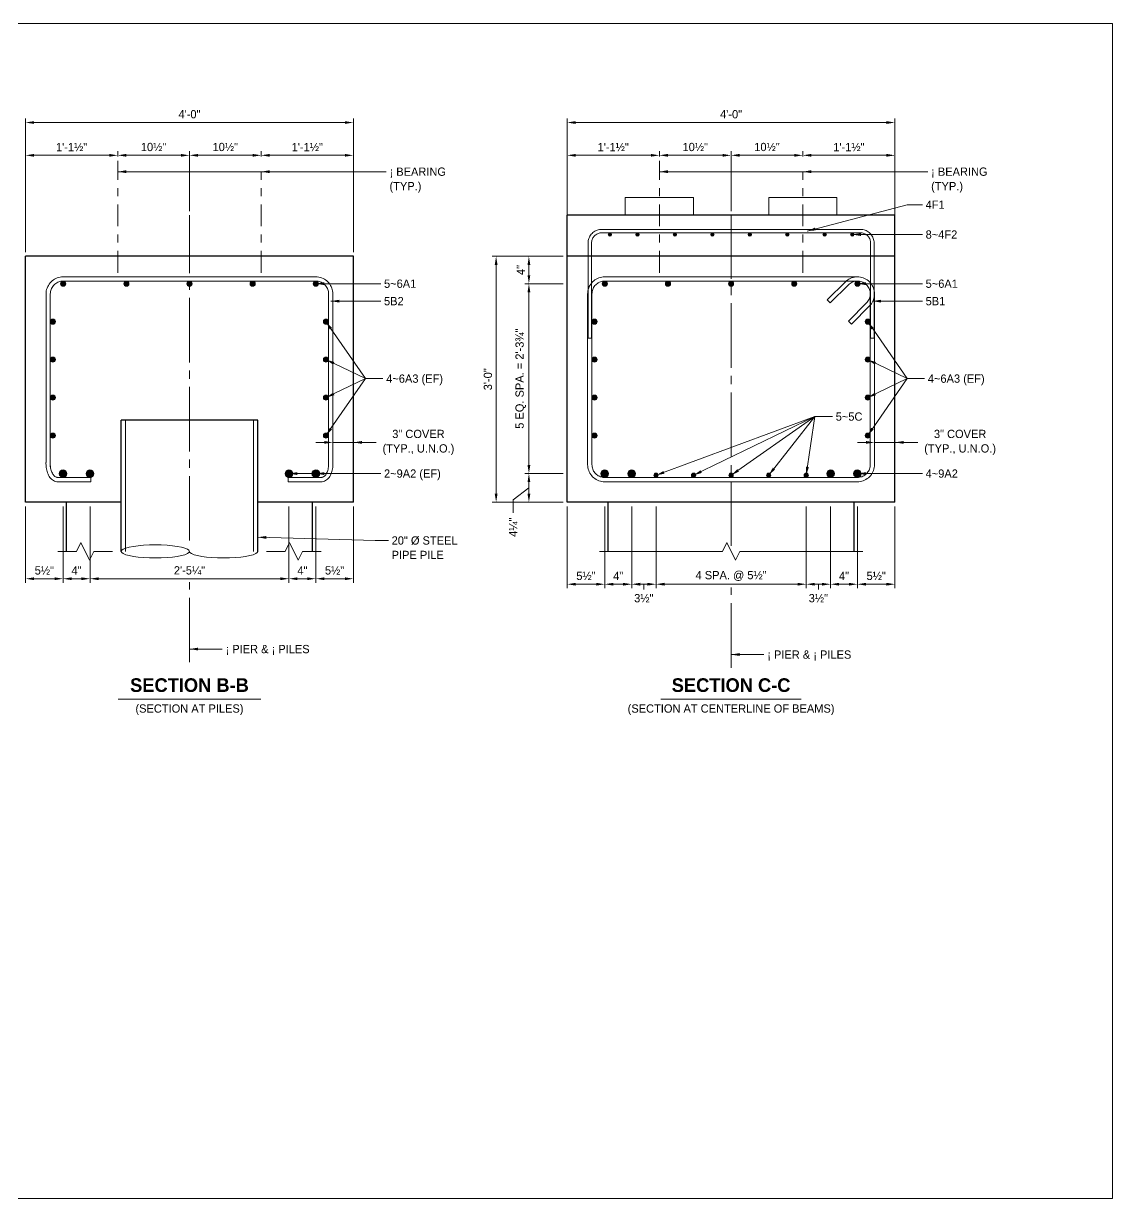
# Model space of a CAD drawing. Extents: x -1 to 861, y -26 to 2.
# Drawn here: x 307.84 to 321.13, y -13.33 to 1 of the extents above; entities that cross this region are included whole.
import ezdxf
from ezdxf.enums import TextEntityAlignment as Align

# ---------------------------------------------------------------- set-up
doc = ezdxf.new("R2010")
doc.units = 21
doc.header["$MEASUREMENT"] = 0
doc.linetypes.add('DGN4', pattern=[0.336, 0.2, -0.053, 0.03, -0.053])
doc.linetypes.add('DGN7', pattern=[0.726, 0.59, -0.053, 0.03, -0.053])
for name, color, linetype, lineweight in [('BearingPadMisc', 5, 'Continuous', 15), ('Border', 7, 'Continuous', 15), ('CL_Major', 1, 'DGN7', 9), ('CL_Minor', 7, 'DGN4', 9), ('Dimension', 7, 'Continuous', 9), ('Leader', 7, 'Continuous', 9), ('PileSteel', 30, 'Continuous', 15), ('Rebar', 2, 'Continuous', 15), ('SubStrConc', 3, 'Continuous', 30), ('SubStrConc2', 3, 'Continuous', 30), ('Symbols', 7, 'Continuous', 15), ('TextStructures', 7, 'Continuous', 9)]:
    doc.layers.add(name, color=color, linetype=linetype, lineweight=lineweight)
doc.styles.add('FDOT Bold (Large)', font='FDOTBold.ttf')
doc.styles.add('FDOT Structures', font='FDOT.ttf')
doc.styles.add('FDOT Structures Annotation', font='FDOT.ttf')

msp = doc.modelspace()

# ---------------------------------------------------------------- hatches: boundary and pattern name
at = {"layer": 'Rebar'}
h = msp.add_hatch(color=256, dxfattribs=at)
h.dxf.hatch_style = 1
edge = h.paths.add_edge_path()
edge.add_arc((315, -1.574), 0.0208, 0, 360)
h = msp.add_hatch(color=256, dxfattribs=at)
h.dxf.hatch_style = 1
edge = h.paths.add_edge_path()
edge.add_arc((315.337, -1.574), 0.0208, 0, 360)
h = msp.add_hatch(color=256, dxfattribs=at)
h.dxf.hatch_style = 1
edge = h.paths.add_edge_path()
edge.add_arc((315.794, -1.574), 0.0208, 0, 360)
h = msp.add_hatch(color=256, dxfattribs=at)
h.dxf.hatch_style = 1
edge = h.paths.add_edge_path()
edge.add_arc((316.251, -1.574), 0.0208, 0, 360)
h = msp.add_hatch(color=256, dxfattribs=at)
h.dxf.hatch_style = 1
edge = h.paths.add_edge_path()
edge.add_arc((316.708, -1.574), 0.0208, 0, 360)
h = msp.add_hatch(color=256, dxfattribs=at)
h.dxf.hatch_style = 1
edge = h.paths.add_edge_path()
edge.add_arc((317.165, -1.574), 0.0208, 0, 360)
h = msp.add_hatch(color=256, dxfattribs=at)
h.dxf.hatch_style = 1
edge = h.paths.add_edge_path()
edge.add_arc((317.621, -1.574), 0.0208, 0, 360)
h = msp.add_hatch(color=256, dxfattribs=at)
h.dxf.hatch_style = 1
edge = h.paths.add_edge_path()
edge.add_arc((317.958, -1.574), 0.0208, 0, 360)
h = msp.add_hatch(color=256, dxfattribs=at)
h.dxf.hatch_style = 1
edge = h.paths.add_edge_path()
edge.add_arc((308.329, -2.174), 0.0312, 0, 360)
h = msp.add_hatch(color=256, dxfattribs=at)
h.dxf.hatch_style = 1
edge = h.paths.add_edge_path()
edge.add_arc((309.1, -2.174), 0.0312, 0, 360)
h = msp.add_hatch(color=256, dxfattribs=at)
h.dxf.hatch_style = 1
edge = h.paths.add_edge_path()
edge.add_arc((309.87, -2.174), 0.0312, 0, 360)
h = msp.add_hatch(color=256, dxfattribs=at)
h.dxf.hatch_style = 1
edge = h.paths.add_edge_path()
edge.add_arc((310.641, -2.174), 0.0312, 0, 360)
h = msp.add_hatch(color=256, dxfattribs=at)
h.dxf.hatch_style = 1
edge = h.paths.add_edge_path()
edge.add_arc((311.411, -2.174), 0.0312, 0, 360)
h = msp.add_hatch(color=256, dxfattribs=at)
h.dxf.hatch_style = 1
edge = h.paths.add_edge_path()
edge.add_arc((314.939, -2.174), 0.0312, 0, 360)
h = msp.add_hatch(color=256, dxfattribs=at)
h.dxf.hatch_style = 1
edge = h.paths.add_edge_path()
edge.add_arc((315.709, -2.174), 0.0312, 0, 360)
h = msp.add_hatch(color=256, dxfattribs=at)
h.dxf.hatch_style = 1
edge = h.paths.add_edge_path()
edge.add_arc((316.479, -2.174), 0.0312, 0, 360)
h = msp.add_hatch(color=256, dxfattribs=at)
h.dxf.hatch_style = 1
edge = h.paths.add_edge_path()
edge.add_arc((317.25, -2.174), 0.0312, 0, 360)
h = msp.add_hatch(color=256, dxfattribs=at)
h.dxf.hatch_style = 1
edge = h.paths.add_edge_path()
edge.add_arc((318.02, -2.174), 0.0312, 0, 360)
h = msp.add_hatch(color=256, dxfattribs=at)
h.dxf.hatch_style = 1
edge = h.paths.add_edge_path()
edge.add_arc((308.204, -2.637), 0.0312, 0, 360)
h = msp.add_hatch(color=256, dxfattribs=at)
h.dxf.hatch_style = 1
edge = h.paths.add_edge_path()
edge.add_arc((311.536, -2.637), 0.0312, 0, 360)
h = msp.add_hatch(color=256, dxfattribs=at)
h.dxf.hatch_style = 1
edge = h.paths.add_edge_path()
edge.add_arc((314.813, -2.637), 0.0312, 0, 360)
h = msp.add_hatch(color=256, dxfattribs=at)
h.dxf.hatch_style = 1
edge = h.paths.add_edge_path()
edge.add_arc((318.146, -2.637), 0.0312, 0, 360)
h = msp.add_hatch(color=256, dxfattribs=at)
h.dxf.hatch_style = 1
edge = h.paths.add_edge_path()
edge.add_arc((308.204, -3.1), 0.0312, 0, 360)
h = msp.add_hatch(color=256, dxfattribs=at)
h.dxf.hatch_style = 1
edge = h.paths.add_edge_path()
edge.add_arc((311.536, -3.1), 0.0312, 0, 360)
h = msp.add_hatch(color=256, dxfattribs=at)
h.dxf.hatch_style = 1
edge = h.paths.add_edge_path()
edge.add_arc((314.813, -3.1), 0.0312, 0, 360)
h = msp.add_hatch(color=256, dxfattribs=at)
h.dxf.hatch_style = 1
edge = h.paths.add_edge_path()
edge.add_arc((318.146, -3.1), 0.0312, 0, 360)
h = msp.add_hatch(color=256, dxfattribs=at)
h.dxf.hatch_style = 1
edge = h.paths.add_edge_path()
edge.add_arc((308.204, -3.564), 0.0312, 0, 360)
h = msp.add_hatch(color=256, dxfattribs=at)
h.dxf.hatch_style = 1
edge = h.paths.add_edge_path()
edge.add_arc((311.536, -3.564), 0.0312, 0, 360)
h = msp.add_hatch(color=256, dxfattribs=at)
h.dxf.hatch_style = 1
edge = h.paths.add_edge_path()
edge.add_arc((314.813, -3.564), 0.0312, 0, 360)
h = msp.add_hatch(color=256, dxfattribs=at)
h.dxf.hatch_style = 1
edge = h.paths.add_edge_path()
edge.add_arc((318.146, -3.564), 0.0312, 0, 360)
h = msp.add_hatch(color=256, dxfattribs=at)
h.dxf.hatch_style = 1
edge = h.paths.add_edge_path()
edge.add_arc((308.204, -4.027), 0.0312, 0, 360)
h = msp.add_hatch(color=256, dxfattribs=at)
h.dxf.hatch_style = 1
edge = h.paths.add_edge_path()
edge.add_arc((311.536, -4.027), 0.0312, 0, 360)
h = msp.add_hatch(color=256, dxfattribs=at)
h.dxf.hatch_style = 1
edge = h.paths.add_edge_path()
edge.add_arc((314.813, -4.027), 0.0312, 0, 360)
h = msp.add_hatch(color=256, dxfattribs=at)
h.dxf.hatch_style = 1
edge = h.paths.add_edge_path()
edge.add_arc((318.146, -4.027), 0.0312, 0, 360)
h = msp.add_hatch(color=256, dxfattribs=at)
h.dxf.hatch_style = 1
edge = h.paths.add_edge_path()
edge.add_arc((308.328, -4.49), 0.047, 0, 360)
h = msp.add_hatch(color=256, dxfattribs=at)
h.dxf.hatch_style = 1
edge = h.paths.add_edge_path()
edge.add_arc((308.656, -4.49), 0.047, 0, 360)
h = msp.add_hatch(color=256, dxfattribs=at)
h.dxf.hatch_style = 1
edge = h.paths.add_edge_path()
edge.add_arc((311.084, -4.49), 0.047, 0, 360)
h = msp.add_hatch(color=256, dxfattribs=at)
h.dxf.hatch_style = 1
edge = h.paths.add_edge_path()
edge.add_arc((311.412, -4.49), 0.047, 0, 360)
h = msp.add_hatch(color=256, dxfattribs=at)
h.dxf.hatch_style = 1
edge = h.paths.add_edge_path()
edge.add_arc((314.937, -4.49), 0.047, 0, 360)
h = msp.add_hatch(color=256, dxfattribs=at)
h.dxf.hatch_style = 1
edge = h.paths.add_edge_path()
edge.add_arc((315.266, -4.49), 0.047, 0, 360)
h = msp.add_hatch(color=256, dxfattribs=at)
h.dxf.hatch_style = 1
edge = h.paths.add_edge_path()
edge.add_arc((315.563, -4.511), 0.026, 0, 360)
h = msp.add_hatch(color=256, dxfattribs=at)
h.dxf.hatch_style = 1
edge = h.paths.add_edge_path()
edge.add_arc((316.021, -4.511), 0.026, 0, 360)
h = msp.add_hatch(color=256, dxfattribs=at)
h.dxf.hatch_style = 1
edge = h.paths.add_edge_path()
edge.add_arc((316.479, -4.511), 0.026, 0, 360)
h = msp.add_hatch(color=256, dxfattribs=at)
h.dxf.hatch_style = 1
edge = h.paths.add_edge_path()
edge.add_arc((316.938, -4.511), 0.026, 0, 360)
h = msp.add_hatch(color=256, dxfattribs=at)
h.dxf.hatch_style = 1
edge = h.paths.add_edge_path()
edge.add_arc((317.396, -4.511), 0.026, 0, 360)
h = msp.add_hatch(color=256, dxfattribs=at)
h.dxf.hatch_style = 1
edge = h.paths.add_edge_path()
edge.add_arc((317.693, -4.49), 0.047, 0, 360)
h = msp.add_hatch(color=256, dxfattribs=at)
h.dxf.hatch_style = 1
edge = h.paths.add_edge_path()
edge.add_arc((318.021, -4.49), 0.047, 0, 360)

# ---------------------------------------------------------------- linework, layer by layer
at = {"layer": 'BearingPadMisc'}
for points in [[(315.188, -1.124), (315.188, -1.124)], [(315.188, -1.338), (315.188, -1.124)], [(315.188, -1.338), (315.188, -1.124)], [(315.188, -1.124), (315.188, -1.124)], [(316.021, -1.124), (315.188, -1.124)], [(316.021, -1.338), (316.021, -1.124)], [(316.938, -1.124), (316.938, -1.124)], [(316.938, -1.338), (316.938, -1.124)], [(316.938, -1.338), (316.938, -1.124)], [(316.938, -1.124), (316.938, -1.124)], [(317.771, -1.124), (316.938, -1.124)], [(317.771, -1.338), (317.771, -1.124)], [(316.021, -1.338), (315.188, -1.338)], [(317.771, -1.338), (316.938, -1.338)]]:
    msp.add_lwpolyline(points, dxfattribs=at)
at = {"layer": 'CL_Major', "ltscale": 1.333333}
for p, q in [((309.87, -5.307), (309.87, -1.34)), ((316.479, -5.373), (316.479, -1.34)), ((309.87, -6.791), (309.87, -5.813)), ((316.479, -6.858), (316.479, -5.88))]:
    msp.add_line(p, q, dxfattribs=at)
at = {"layer": 'CL_Minor', "ltscale": 1.333333}
for p, q in [((308.995, -2.04), (308.995, -0.674)), ((315.604, -2.04), (315.604, -0.674)), ((310.745, -2.04), (310.745, -0.808)), ((317.354, -2.04), (317.354, -0.808))]:
    msp.add_line(p, q, dxfattribs=at)
at = {"layer": 'Dimension'}
for p, q in [((307.87, -1.79), (307.87, -0.157)), ((307.974, -0.208), (311.766, -0.208)), ((311.87, -1.79), (311.87, -0.157)), ((314.479, -1.79), (314.479, -0.157)), ((314.583, -0.208), (318.375, -0.208)), ((318.479, -1.79), (318.479, -0.157)), ((307.87, -1.79), (307.87, -0.557)), ((308.995, -0.624), (308.995, -0.557)), ((308.995, -0.624), (308.995, -0.557)), ((309.87, -1.29), (309.87, -0.557)), ((309.87, -1.29), (309.87, -0.557)), ((310.745, -0.624), (310.745, -0.557)), ((310.745, -0.624), (310.745, -0.557)), ((311.87, -1.79), (311.87, -0.557)), ((314.479, -1.79), (314.479, -0.557)), ((315.604, -0.624), (315.604, -0.557)), ((315.604, -0.624), (315.604, -0.557)), ((316.479, -1.29), (316.479, -0.557)), ((316.479, -1.29), (316.479, -0.557)), ((317.354, -0.624), (317.354, -0.557)), ((317.354, -0.624), (317.354, -0.557)), ((318.479, -1.79), (318.479, -0.557)), ((307.974, -0.608), (308.891, -0.608)), ((309.099, -0.608), (309.766, -0.608)), ((309.974, -0.608), (310.641, -0.608)), ((310.849, -0.608), (311.766, -0.608)), ((314.583, -0.608), (315.5, -0.608)), ((315.708, -0.608), (316.375, -0.608)), ((316.583, -0.608), (317.25, -0.608)), ((317.458, -0.608), (318.375, -0.608)), ((314.429, -1.84), (313.562, -1.84)), ((314.429, -1.84), (313.962, -1.84)), ((313.612, -4.736), (313.612, -1.944)), ((314.012, -2.07), (314.012, -1.944)), ((314.429, -2.174), (313.962, -2.174)), ((314.429, -2.174), (313.962, -2.174)), ((314.012, -4.386), (314.012, -2.278)), ((311.516, -4.11), (311.412, -4.11)), ((311.62, -4.11), (311.87, -4.11)), ((311.974, -4.11), (312.079, -4.11)), ((318.125, -4.11), (318.021, -4.11)), ((318.229, -4.11), (318.479, -4.11)), ((318.584, -4.11), (318.688, -4.11)), ((314.429, -4.49), (313.962, -4.49)), ((314.429, -4.49), (313.962, -4.49)), ((314.012, -4.736), (314.012, -4.595)), ((314.429, -4.84), (313.562, -4.84)), ((314.429, -4.84), (313.962, -4.84)), ((307.87, -4.89), (307.87, -5.824)), ((308.328, -4.89), (308.328, -5.824)), ((308.328, -4.89), (308.328, -5.824)), ((308.657, -4.89), (308.657, -5.824)), ((308.657, -4.89), (308.657, -5.824)), ((311.084, -4.89), (311.084, -5.824)), ((311.084, -4.89), (311.084, -5.824)), ((311.412, -4.89), (311.412, -5.824)), ((311.412, -4.89), (311.412, -5.824)), ((311.87, -4.89), (311.87, -5.824)), ((314.479, -4.89), (314.479, -5.89)), ((314.937, -4.89), (314.937, -5.89)), ((314.937, -4.89), (314.937, -5.89)), ((318.021, -4.89), (318.021, -5.89)), ((318.021, -4.89), (318.021, -5.89)), ((318.479, -4.89), (318.479, -5.89)), ((307.974, -5.773), (308.224, -5.773)), ((308.432, -5.773), (308.552, -5.773)), ((308.761, -5.773), (310.98, -5.773)), ((311.188, -5.773), (311.308, -5.773)), ((311.516, -5.773), (311.766, -5.773)), ((314.583, -5.84), (314.833, -5.84)), ((315.042, -5.84), (315.161, -5.84)), ((315.37, -5.84), (315.458, -5.84)), ((315.667, -5.84), (317.292, -5.84)), ((317.5, -5.84), (317.589, -5.84)), ((317.797, -5.84), (317.917, -5.84)), ((318.125, -5.84), (318.375, -5.84))]:
    msp.add_line(p, q, dxfattribs=at)
for points in [[(307.974, -0.225), (307.87, -0.208), (307.974, -0.191)], [(311.766, -0.191), (311.87, -0.208), (311.766, -0.225)], [(314.583, -0.225), (314.479, -0.208), (314.583, -0.191)], [(318.375, -0.191), (318.479, -0.208), (318.375, -0.225)], [(307.974, -0.625), (307.87, -0.608), (307.974, -0.591)], [(308.891, -0.591), (308.995, -0.608), (308.891, -0.625)], [(309.099, -0.625), (308.995, -0.608), (309.099, -0.591)], [(309.766, -0.591), (309.87, -0.608), (309.766, -0.625)], [(309.974, -0.625), (309.87, -0.608), (309.974, -0.591)], [(310.641, -0.591), (310.745, -0.608), (310.641, -0.625)], [(310.849, -0.625), (310.745, -0.608), (310.849, -0.591)], [(311.766, -0.591), (311.87, -0.608), (311.766, -0.625)], [(314.583, -0.625), (314.479, -0.608), (314.583, -0.591)], [(315.5, -0.591), (315.604, -0.608), (315.5, -0.625)], [(315.708, -0.625), (315.604, -0.608), (315.708, -0.591)], [(316.375, -0.591), (316.479, -0.608), (316.375, -0.625)], [(316.583, -0.625), (316.479, -0.608), (316.583, -0.591)], [(317.25, -0.591), (317.354, -0.608), (317.25, -0.625)], [(317.458, -0.625), (317.354, -0.608), (317.458, -0.591)], [(318.375, -0.591), (318.479, -0.608), (318.375, -0.625)], [(313.595, -1.944), (313.612, -1.84), (313.629, -1.944)], [(313.995, -2.278), (314.012, -2.174), (314.029, -2.278)], [(311.516, -4.093), (311.62, -4.11), (311.516, -4.127)], [(311.974, -4.127), (311.87, -4.11), (311.974, -4.093)], [(318.125, -4.093), (318.229, -4.11), (318.125, -4.127)], [(318.584, -4.127), (318.479, -4.11), (318.584, -4.093)], [(314.029, -4.386), (314.012, -4.49), (313.995, -4.386)], [(313.995, -4.595), (314.012, -4.49), (314.029, -4.595)], [(313.629, -4.736), (313.612, -4.84), (313.595, -4.736)], [(314.029, -4.736), (314.012, -4.84), (313.995, -4.736)], [(308.761, -5.79), (308.657, -5.773), (308.761, -5.756)], [(310.98, -5.756), (311.084, -5.773), (310.98, -5.79)], [(315.37, -5.857), (315.266, -5.84), (315.37, -5.823)], [(315.458, -5.823), (315.563, -5.84), (315.458, -5.857)], [(315.667, -5.857), (315.563, -5.84), (315.667, -5.823)], [(317.292, -5.823), (317.396, -5.84), (317.292, -5.857)], [(317.5, -5.857), (317.396, -5.84), (317.5, -5.823)], [(317.589, -5.823), (317.693, -5.84), (317.589, -5.857)]]:
    msp.add_solid(points, dxfattribs=at)
at = {"layer": 'Leader'}
for p, q in [((311.536, -2.637), (312.017, -3.332)), ((318.146, -2.637), (318.626, -3.332)), ((311.536, -3.1), (312.017, -3.332)), ((318.146, -3.1), (318.626, -3.332)), ((311.536, -4.027), (312.017, -3.332)), ((311.536, -3.564), (312.017, -3.332)), ((312.017, -3.332), (312.23, -3.332)), ((318.146, -4.027), (318.626, -3.332)), ((318.146, -3.564), (318.626, -3.332)), ((318.626, -3.332), (318.839, -3.332)), ((315.563, -4.511), (317.503, -3.795)), ((316.021, -4.511), (317.503, -3.795)), ((316.479, -4.511), (317.503, -3.795)), ((316.938, -4.511), (317.503, -3.795)), ((317.396, -4.511), (317.503, -3.795)), ((317.503, -3.795), (317.716, -3.795)), ((311.412, -4.49), (311.084, -4.49))]:
    msp.add_line(p, q, dxfattribs=at)
for points in [[(308.995, -0.808), (312.27, -0.808)], [(315.604, -0.808), (318.879, -0.808)], [(317.407, -1.533), (318.626, -1.21), (318.813, -1.21)], [(317.958, -1.574), (318.626, -1.574), (318.813, -1.574)], [(311.411, -2.174), (312.017, -2.174), (312.204, -2.174)], [(318.02, -2.174), (318.626, -2.174), (318.813, -2.174)], [(311.594, -2.387), (312.017, -2.387), (312.204, -2.387)], [(318.203, -2.387), (318.626, -2.387), (318.813, -2.387)], [(311.412, -4.49), (312.017, -4.49), (312.204, -4.49)], [(318.021, -4.49), (318.626, -4.49), (318.813, -4.49)], [(310.703, -5.267), (312.137, -5.307), (312.297, -5.307)], [(309.87, -6.631), (310.27, -6.631)], [(316.479, -6.698), (316.879, -6.698)]]:
    msp.add_lwpolyline(points, dxfattribs=at)
for points in [[(308.995, -0.808), (309.099, -0.79), (309.099, -0.825)], [(310.745, -0.808), (310.849, -0.79), (310.849, -0.825)], [(315.604, -0.808), (315.708, -0.79), (315.708, -0.825)], [(317.354, -0.808), (317.458, -0.79), (317.458, -0.825)], [(317.407, -1.533), (317.504, -1.489), (317.512, -1.523)], [(317.958, -1.574), (318.063, -1.557), (318.063, -1.592)], [(311.411, -2.174), (311.515, -2.156), (311.515, -2.191)], [(318.02, -2.174), (318.124, -2.156), (318.124, -2.191)], [(311.594, -2.387), (311.698, -2.37), (311.698, -2.404)], [(318.203, -2.387), (318.308, -2.37), (318.308, -2.404)], [(311.536, -2.637), (311.61, -2.713), (311.581, -2.733)], [(318.146, -2.637), (318.219, -2.713), (318.19, -2.733)], [(311.536, -3.1), (311.638, -3.13), (311.623, -3.161)], [(318.146, -3.1), (318.247, -3.13), (318.232, -3.161)], [(311.536, -3.564), (311.623, -3.503), (311.638, -3.534)], [(318.146, -3.564), (318.232, -3.503), (318.247, -3.534)], [(311.536, -4.027), (311.581, -3.932), (311.61, -3.951)], [(318.146, -4.027), (318.19, -3.932), (318.219, -3.951)], [(316.479, -4.511), (316.555, -4.437), (316.575, -4.466)], [(316.938, -4.511), (316.988, -4.419), (317.016, -4.44)], [(317.396, -4.511), (317.394, -4.406), (317.428, -4.411)], [(311.084, -4.49), (311.188, -4.473), (311.188, -4.508)], [(311.412, -4.49), (311.516, -4.473), (311.516, -4.508)], [(315.563, -4.511), (315.654, -4.459), (315.666, -4.492)], [(316.021, -4.511), (316.107, -4.45), (316.122, -4.482)], [(318.021, -4.49), (318.125, -4.473), (318.125, -4.508)], [(310.703, -5.267), (310.808, -5.252), (310.807, -5.287)], [(309.87, -6.631), (309.974, -6.614), (309.974, -6.648)], [(316.479, -6.698), (316.583, -6.68), (316.583, -6.715)]]:
    msp.add_solid(points, dxfattribs=at)
at = {"layer": 'PileSteel'}
for points in [[(309.037, -5.44), (309.037, -3.84)], [(309.089, -5.44), (309.089, -3.84)], [(310.651, -4.071), (310.651, -3.84)], [(310.651, -5.44), (310.651, -3.84)], [(310.651, -4.071), (310.651, -3.975), (310.651, -3.878), (310.651, -3.84)], [(310.703, -5.44), (310.703, -3.84)], [(310.651, -5.44), (310.651, -4.071)], [(310.703, -5.035), (310.703, -4.84)], [(310.703, -5.44), (310.703, -5.035)], [(309.87, -5.44), (309.864, -5.426), (309.845, -5.413), (309.814, -5.4), (309.773, -5.388), (309.721, -5.379), (309.662, -5.371), (309.596, -5.365), (309.526, -5.361), (309.453, -5.36), (309.381, -5.361), (309.311, -5.365), (309.245, -5.371), (309.186, -5.379), (309.134, -5.388), (309.093, -5.4), (309.062, -5.413), (309.043, -5.426), (309.037, -5.44), (309.043, -5.454), (309.062, -5.467), (309.093, -5.48), (309.134, -5.491), (309.186, -5.501), (309.245, -5.509), (309.311, -5.515), (309.381, -5.519), (309.453, -5.52), (309.526, -5.519), (309.596, -5.515), (309.662, -5.509), (309.721, -5.501), (309.773, -5.491), (309.814, -5.48), (309.845, -5.467), (309.864, -5.454), (309.87, -5.44)], [(309.87, -5.44), (309.876, -5.454), (309.895, -5.467), (309.926, -5.48), (309.968, -5.491), (310.019, -5.501), (310.078, -5.509), (310.144, -5.515), (310.214, -5.519), (310.287, -5.52), (310.359, -5.519), (310.429, -5.515), (310.495, -5.509), (310.555, -5.501), (310.606, -5.491), (310.648, -5.48), (310.678, -5.467), (310.697, -5.454), (310.703, -5.44)], [(310.651, -5.44), (310.651, -5.396)], [(310.703, -5.44), (310.703, -5.396)]]:
    msp.add_lwpolyline(points, dxfattribs=at)
at = {"layer": 'Rebar'}
for p, q in [((317.653, -2.372), (317.689, -2.409)), ((317.947, -2.667), (317.91, -2.63)), ((314.734, -2.84), (314.776, -2.84)), ((318.224, -2.84), (318.182, -2.84)), ((308.665, -4.538), (308.665, -4.59)), ((311.075, -4.538), (311.075, -4.59))]:
    msp.add_line(p, q, dxfattribs=at)
for points in [[(314.734, -2.84), (314.734, -1.678), (314.735, -1.664), (314.737, -1.649), (314.74, -1.635), (314.745, -1.621), (314.75, -1.608), (314.757, -1.595), (314.765, -1.583), (314.773, -1.571), (314.783, -1.561), (314.794, -1.551), (314.806, -1.542), (314.818, -1.534), (314.831, -1.527), (314.844, -1.522), (314.858, -1.517), (314.872, -1.514), (314.887, -1.512), (314.88, -1.513), (314.88, -1.512), (318.058, -1.512), (318.072, -1.512), (318.086, -1.514), (318.101, -1.517), (318.114, -1.522), (318.128, -1.527), (318.141, -1.534), (318.153, -1.542), (318.165, -1.551), (318.175, -1.561), (318.185, -1.571), (318.194, -1.583), (318.202, -1.595), (318.208, -1.608), (318.214, -1.621), (318.218, -1.635), (318.222, -1.649), (318.223, -1.664), (318.224, -1.678), (318.224, -2.84)], [(314.776, -2.84), (314.776, -1.679), (314.777, -1.668), (314.778, -1.657), (314.78, -1.646), (314.784, -1.636), (314.788, -1.626), (314.793, -1.616), (314.799, -1.607), (314.805, -1.598), (314.813, -1.59), (314.821, -1.583), (314.829, -1.576), (314.839, -1.57), (314.848, -1.565), (314.858, -1.561), (314.869, -1.558), (314.879, -1.555), (314.89, -1.554), (314.922, -1.553), (314.922, -1.553), (318.057, -1.553), (318.068, -1.554), (318.079, -1.555), (318.09, -1.558), (318.1, -1.561), (318.11, -1.565), (318.12, -1.57), (318.129, -1.576), (318.138, -1.583), (318.146, -1.59), (318.153, -1.598), (318.16, -1.607), (318.166, -1.616), (318.171, -1.626), (318.175, -1.636), (318.178, -1.646), (318.18, -1.657), (318.182, -1.668), (318.182, -1.679), (318.182, -2.84)], [(311.075, -4.59), (311.478, -4.59), (311.491, -4.589), (311.504, -4.586), (311.517, -4.582), (311.53, -4.576), (311.542, -4.568), (311.553, -4.559), (311.563, -4.549), (311.573, -4.537), (311.582, -4.525), (311.59, -4.511), (311.597, -4.497), (311.603, -4.482), (311.608, -4.466), (311.612, -4.45), (311.616, -4.433), (311.618, -4.416), (311.62, -4.399), (311.62, -4.382), (311.62, -2.298), (311.619, -2.28), (311.617, -2.262), (311.613, -2.244), (311.608, -2.227), (311.601, -2.21), (311.592, -2.194), (311.582, -2.179), (311.571, -2.164), (311.559, -2.151), (311.546, -2.139), (311.531, -2.128), (311.516, -2.118), (311.5, -2.109), (311.483, -2.102), (311.466, -2.097), (311.448, -2.093), (311.43, -2.091), (311.412, -2.09), (308.328, -2.09), (308.31, -2.091), (308.292, -2.093), (308.275, -2.097), (308.257, -2.102), (308.24, -2.109), (308.224, -2.118), (308.209, -2.128), (308.195, -2.139), (308.181, -2.151), (308.169, -2.164), (308.158, -2.179), (308.148, -2.194), (308.14, -2.21), (308.133, -2.227), (308.127, -2.244), (308.123, -2.262), (308.121, -2.28), (308.12, -2.298), (308.12, -4.356), (308.119, -4.356), (308.121, -4.399), (308.122, -4.416), (308.125, -4.433), (308.128, -4.45), (308.132, -4.466), (308.137, -4.482), (308.144, -4.497), (308.151, -4.511), (308.159, -4.525), (308.167, -4.537), (308.177, -4.549), (308.187, -4.559), (308.199, -4.568), (308.21, -4.576), (308.223, -4.582), (308.236, -4.586), (308.25, -4.589), (308.262, -4.59), (308.665, -4.59)], [(311.075, -4.538), (311.476, -4.538), (311.484, -4.537), (311.49, -4.536), (311.497, -4.534), (311.504, -4.53), (311.511, -4.526), (311.518, -4.52), (311.525, -4.513), (311.532, -4.505), (311.538, -4.496), (311.544, -4.486), (311.549, -4.475), (311.554, -4.464), (311.558, -4.451), (311.562, -4.438), (311.564, -4.424), (311.566, -4.41), (311.568, -4.396), (311.568, -4.381), (311.568, -2.299), (311.567, -2.285), (311.566, -2.271), (311.563, -2.258), (311.559, -2.245), (311.553, -2.232), (311.547, -2.22), (311.54, -2.209), (311.531, -2.198), (311.522, -2.188), (311.512, -2.179), (311.501, -2.17), (311.49, -2.163), (311.478, -2.157), (311.465, -2.151), (311.452, -2.147), (311.439, -2.144), (311.425, -2.143), (311.411, -2.142), (308.329, -2.142), (308.315, -2.143), (308.301, -2.144), (308.288, -2.147), (308.275, -2.151), (308.262, -2.157), (308.25, -2.163), (308.239, -2.17), (308.228, -2.179), (308.218, -2.188), (308.209, -2.198), (308.201, -2.209), (308.193, -2.22), (308.187, -2.232), (308.182, -2.245), (308.178, -2.258), (308.175, -2.271), (308.173, -2.285), (308.172, -2.299), (308.172, -4.408), (308.173, -4.408), (308.173, -4.396), (308.174, -4.41), (308.176, -4.424), (308.179, -4.438), (308.182, -4.451), (308.186, -4.464), (308.191, -4.475), (308.197, -4.486), (308.202, -4.496), (308.209, -4.505), (308.215, -4.513), (308.222, -4.52), (308.229, -4.526), (308.236, -4.53), (308.243, -4.534), (308.25, -4.536), (308.257, -4.537), (308.264, -4.538), (308.665, -4.538)], [(317.653, -2.372), (317.874, -2.15), (317.887, -2.138), (317.902, -2.127), (317.917, -2.118), (317.933, -2.109), (317.95, -2.102), (317.967, -2.097), (317.985, -2.093), (318.003, -2.091), (318.021, -2.09), (318.039, -2.091), (318.057, -2.093), (318.075, -2.097), (318.092, -2.102), (318.109, -2.109), (318.125, -2.118), (318.141, -2.127), (318.155, -2.138), (318.168, -2.151), (318.181, -2.164), (318.192, -2.179), (318.201, -2.194), (318.21, -2.21), (318.217, -2.227), (318.222, -2.244), (318.226, -2.262), (318.229, -2.28), (318.229, -2.297), (318.229, -4.382), (318.229, -4.4), (318.226, -4.418), (318.222, -4.436), (318.217, -4.453), (318.21, -4.47), (318.201, -4.486), (318.192, -4.501), (318.181, -4.516), (318.168, -4.529), (318.155, -4.541), (318.14, -4.552), (318.125, -4.562), (318.109, -4.57), (318.092, -4.577), (318.075, -4.583), (318.057, -4.587), (318.039, -4.589), (318.022, -4.59), (314.964, -4.59), (314.964, -4.591), (314.919, -4.589), (314.901, -4.587), (314.884, -4.583), (314.866, -4.577), (314.85, -4.57), (314.833, -4.562), (314.818, -4.552), (314.804, -4.541), (314.79, -4.529), (314.778, -4.516), (314.767, -4.501), (314.757, -4.486), (314.749, -4.47), (314.742, -4.453), (314.736, -4.436), (314.732, -4.418), (314.73, -4.4), (314.729, -4.382), (314.729, -2.298), (314.73, -2.28), (314.732, -2.262), (314.736, -2.244), (314.742, -2.227), (314.749, -2.21), (314.757, -2.194), (314.767, -2.179), (314.778, -2.164), (314.79, -2.151), (314.804, -2.139), (314.818, -2.128), (314.833, -2.118), (314.85, -2.109), (314.866, -2.102), (314.884, -2.097), (314.901, -2.093), (314.919, -2.091), (314.964, -2.089), (314.964, -2.09), (318.022, -2.09), (318.039, -2.091), (318.057, -2.093), (318.075, -2.097), (318.092, -2.102), (318.109, -2.109), (318.125, -2.118), (318.141, -2.128), (318.155, -2.139), (318.168, -2.151), (318.181, -2.164), (318.192, -2.179), (318.202, -2.194), (318.21, -2.21), (318.217, -2.227), (318.222, -2.244), (318.226, -2.262), (318.229, -2.28), (318.229, -2.298), (318.229, -2.316), (318.226, -2.334), (318.222, -2.352), (318.217, -2.369), (318.21, -2.386), (318.202, -2.402), (318.192, -2.418), (318.181, -2.432), (318.169, -2.445), (317.947, -2.667)], [(317.689, -2.409), (317.91, -2.188), (317.921, -2.178), (317.932, -2.17), (317.943, -2.163), (317.955, -2.156), (317.968, -2.151), (317.981, -2.147), (317.994, -2.144), (318.007, -2.142), (318.021, -2.142), (318.035, -2.142), (318.048, -2.144), (318.061, -2.147), (318.074, -2.151), (318.087, -2.156), (318.099, -2.163), (318.111, -2.17), (318.121, -2.178), (318.131, -2.188), (318.141, -2.198), (318.149, -2.208), (318.156, -2.22), (318.163, -2.232), (318.168, -2.245), (318.172, -2.258), (318.175, -2.271), (318.177, -2.284), (318.177, -2.299), (318.177, -4.381), (318.177, -4.395), (318.175, -4.409), (318.172, -4.422), (318.168, -4.435), (318.163, -4.448), (318.156, -4.46), (318.149, -4.471), (318.141, -4.482), (318.131, -4.492), (318.121, -4.501), (318.111, -4.51), (318.099, -4.517), (318.087, -4.523), (318.074, -4.528), (318.061, -4.532), (318.048, -4.535), (318.035, -4.537), (318.02, -4.538), (314.912, -4.538), (314.912, -4.537), (314.924, -4.537), (314.91, -4.535), (314.897, -4.532), (314.884, -4.528), (314.872, -4.523), (314.859, -4.517), (314.848, -4.51), (314.837, -4.501), (314.827, -4.492), (314.818, -4.482), (314.81, -4.471), (314.802, -4.46), (314.796, -4.448), (314.791, -4.435), (314.787, -4.422), (314.784, -4.409), (314.782, -4.395), (314.781, -4.381), (314.781, -2.299), (314.782, -2.285), (314.784, -2.271), (314.787, -2.258), (314.791, -2.245), (314.796, -2.232), (314.802, -2.22), (314.81, -2.209), (314.818, -2.198), (314.827, -2.188), (314.837, -2.179), (314.848, -2.17), (314.859, -2.163), (314.872, -2.157), (314.884, -2.151), (314.897, -2.147), (314.91, -2.144), (314.924, -2.143), (314.912, -2.143), (314.912, -2.142), (318.021, -2.142), (318.035, -2.143), (318.048, -2.144), (318.062, -2.147), (318.075, -2.151), (318.087, -2.157), (318.099, -2.163), (318.111, -2.17), (318.122, -2.179), (318.132, -2.188), (318.141, -2.198), (318.149, -2.209), (318.156, -2.22), (318.163, -2.232), (318.168, -2.245), (318.172, -2.258), (318.175, -2.271), (318.177, -2.285), (318.177, -2.298), (318.177, -2.312), (318.175, -2.325), (318.172, -2.339), (318.168, -2.352), (318.163, -2.364), (318.156, -2.376), (318.149, -2.388), (318.141, -2.398), (318.131, -2.409), (317.91, -2.63)]]:
    msp.add_lwpolyline(points, dxfattribs=at)
for centre, radius in [((315, -1.574), 0.0208), ((315.337, -1.574), 0.0208), ((315.794, -1.574), 0.0208), ((316.251, -1.574), 0.0208), ((316.708, -1.574), 0.0208), ((317.165, -1.574), 0.0208), ((317.621, -1.574), 0.0208), ((317.958, -1.574), 0.0208), ((308.329, -2.174), 0.0312), ((309.1, -2.174), 0.0312), ((309.87, -2.174), 0.0312), ((310.641, -2.174), 0.0312), ((311.411, -2.174), 0.0312), ((314.939, -2.174), 0.0312), ((315.709, -2.174), 0.0312), ((316.479, -2.174), 0.0312), ((317.25, -2.174), 0.0312), ((318.02, -2.174), 0.0312), ((308.204, -2.637), 0.0312), ((311.536, -2.637), 0.0312), ((314.813, -2.637), 0.0312), ((318.146, -2.637), 0.0312), ((308.204, -3.1), 0.0312), ((311.536, -3.1), 0.0312), ((314.813, -3.1), 0.0312), ((318.146, -3.1), 0.0312), ((308.204, -3.564), 0.0312), ((311.536, -3.564), 0.0312), ((314.813, -3.564), 0.0312), ((318.146, -3.564), 0.0312), ((308.204, -4.027), 0.0312), ((311.536, -4.027), 0.0312), ((314.813, -4.027), 0.0312), ((318.146, -4.027), 0.0312), ((308.328, -4.49), 0.047), ((308.656, -4.49), 0.047), ((311.084, -4.49), 0.047), ((311.412, -4.49), 0.047), ((314.937, -4.49), 0.047), ((315.266, -4.49), 0.047), ((315.563, -4.511), 0.026), ((316.021, -4.511), 0.026), ((316.479, -4.511), 0.026), ((316.938, -4.511), 0.026), ((317.396, -4.511), 0.026), ((317.693, -4.49), 0.047), ((318.021, -4.49), 0.047)]:
    msp.add_circle(centre, radius, dxfattribs=at)
at = {"layer": 'SubStrConc'}
for points in [[(307.87, -1.84), (307.87, -1.84)], [(307.87, -4.84), (307.87, -1.84)], [(307.87, -4.84), (307.87, -1.84)], [(307.87, -1.84), (307.87, -1.84)], [(311.87, -1.84), (307.87, -1.84)], [(311.87, -4.84), (311.87, -1.84)], [(314.479, -4.84), (314.479, -1.84)], [(314.479, -4.84), (314.479, -1.84)], [(318.479, -4.84), (318.479, -1.84)], [(309.037, -4.84), (309.037, -3.84)], [(310.703, -3.84), (309.037, -3.84)], [(309.089, -3.84), (309.037, -3.84)], [(310.703, -3.84), (310.651, -3.84)], [(310.703, -3.852), (310.703, -3.84)], [(310.703, -4.84), (310.703, -3.84)], [(310.703, -4.071), (310.703, -3.84)], [(310.703, -3.852), (310.703, -3.847), (310.703, -3.842), (310.703, -3.84)], [(310.703, -4.071), (310.703, -3.975), (310.703, -3.878), (310.703, -3.84)], [(310.703, -3.926), (310.703, -3.852)], [(310.703, -3.941), (310.703, -3.936), (310.703, -3.931), (310.703, -3.926), (310.703, -3.921)], [(310.703, -3.941), (310.703, -3.926)], [(310.703, -4.017), (310.703, -3.941)], [(310.703, -4.032), (310.703, -4.027), (310.703, -4.022), (310.703, -4.017), (310.703, -4.012)], [(310.703, -4.032), (310.703, -4.017)], [(310.703, -4.108), (310.703, -4.032)], [(310.703, -5.44), (310.703, -4.071)], [(310.703, -4.123), (310.703, -4.118), (310.703, -4.113), (310.703, -4.108), (310.703, -4.103)], [(310.703, -4.123), (310.703, -4.108)], [(310.703, -4.199), (310.703, -4.123)], [(310.703, -4.214), (310.703, -4.209), (310.703, -4.204), (310.703, -4.199), (310.703, -4.194)], [(310.703, -4.214), (310.703, -4.199)], [(310.703, -4.289), (310.703, -4.214)], [(310.703, -4.304), (310.703, -4.299), (310.703, -4.294), (310.703, -4.289), (310.703, -4.284)], [(310.703, -4.304), (310.703, -4.289)], [(310.703, -4.38), (310.703, -4.304)], [(310.703, -4.395), (310.703, -4.39), (310.703, -4.385), (310.703, -4.38), (310.703, -4.375)], [(310.703, -4.395), (310.703, -4.38)], [(310.703, -4.471), (310.703, -4.395)], [(310.703, -4.486), (310.703, -4.481), (310.703, -4.476), (310.703, -4.471), (310.703, -4.466)], [(310.703, -4.486), (310.703, -4.471)], [(310.703, -4.562), (310.703, -4.486)], [(310.703, -4.577), (310.703, -4.572), (310.703, -4.567), (310.703, -4.562), (310.703, -4.557)], [(310.703, -4.577), (310.703, -4.562)], [(310.703, -4.653), (310.703, -4.577)], [(310.703, -4.668), (310.703, -4.663), (310.703, -4.658), (310.703, -4.653), (310.703, -4.648)], [(310.703, -4.668), (310.703, -4.653)], [(310.703, -4.744), (310.703, -4.668)], [(307.87, -4.84), (307.87, -4.84)], [(307.87, -4.84), (307.87, -4.84)], [(309.037, -4.84), (307.87, -4.84)], [(308.37, -5.44), (308.37, -4.84)], [(308.37, -5.44), (308.37, -4.84)], [(309.037, -4.84), (308.37, -4.84)], [(309.037, -5.44), (309.037, -4.84)], [(310.703, -4.759), (310.703, -4.754), (310.703, -4.749), (310.703, -4.744), (310.703, -4.739)], [(310.703, -4.759), (310.703, -4.744)], [(310.703, -4.829), (310.703, -4.759)], [(310.703, -4.84), (310.703, -4.839), (310.703, -4.834), (310.703, -4.829), (310.703, -4.824)], [(310.703, -4.84), (310.703, -4.829)], [(311.87, -4.84), (310.703, -4.84)], [(311.37, -4.84), (310.703, -4.84)], [(310.703, -5.44), (310.703, -4.84)], [(310.703, -5.035), (310.703, -4.954), (310.703, -4.872), (310.703, -4.84)], [(311.37, -5.44), (311.37, -4.84)], [(314.479, -4.84), (314.479, -4.84)], [(314.479, -4.84), (314.479, -4.84)], [(318.479, -4.84), (314.479, -4.84)], [(314.979, -5.44), (314.979, -4.84)], [(314.979, -5.44), (314.979, -4.84)], [(317.979, -4.84), (314.979, -4.84)], [(317.979, -5.44), (317.979, -4.84)]]:
    msp.add_lwpolyline(points, dxfattribs=at)
at = {"layer": 'SubStrConc2'}
for points in [[(314.479, -1.338), (314.479, -1.338)], [(314.479, -1.84), (314.479, -1.338)], [(314.479, -1.84), (314.479, -1.338)], [(314.479, -1.338), (314.479, -1.338)], [(318.479, -1.338), (314.479, -1.338)], [(318.479, -1.84), (318.479, -1.338)], [(314.479, -1.84), (314.479, -1.84)], [(314.479, -1.84), (314.479, -1.84)], [(318.479, -1.84), (314.479, -1.84)], [(314.479, -1.84), (314.479, -1.84)], [(314.479, -1.84), (314.479, -1.84)], [(318.479, -1.84), (314.479, -1.84)]]:
    msp.add_lwpolyline(points, dxfattribs=at)
at = {"layer": 'Symbols'}
for points in [[(308.263, -5.44), (308.49, -5.44), (308.543, -5.333), (308.65, -5.547), (308.703, -5.44), (308.93, -5.44)], [(310.81, -5.44), (311.037, -5.44), (311.09, -5.333), (311.197, -5.547), (311.25, -5.44), (311.477, -5.44)], [(314.873, -5.44), (316.373, -5.44), (316.426, -5.333), (316.533, -5.547), (316.586, -5.44), (318.086, -5.44)]]:
    msp.add_lwpolyline(points, dxfattribs=at)
at = {"layer": 'TextStructures'}
for p, q in [((309, -7.241), (310.74, -7.241)), ((315.622, -7.241), (317.336, -7.241))]:
    msp.add_line(p, q, dxfattribs=at)

# ---------------------------------------------------------------- texts
at = {"layer": 'Dimension', "char_height": 0.1008, "attachment_point": 5, "line_spacing_factor": 1.05, "style": 'FDOT Structures Annotation', "bg_fill": 3, "box_fill_scale": 1.1, "bg_fill_color": 0}
for s, insert in [('3" COVER\\P(TYP., U.N.O.)', (312.664, -4.11)), ('3" COVER\\P(TYP., U.N.O.)', (319.274, -4.11)), ('3½"', (315.414, -6.011)), ('3½"', (317.544, -6.011))]:
    msp.add_mtext(s, dxfattribs=dict(at, insert=insert))
at = {"layer": 'Dimension', "insert": (313.821, -5.145), "char_height": 0.1008, "attachment_point": 5, "rotation": 90, "line_spacing_factor": 1.05, "style": 'FDOT Structures Annotation', "bg_fill": 3, "box_fill_scale": 1.1, "bg_fill_color": 0}
msp.add_mtext('4¼"', dxfattribs=at)
at = {"layer": 'TextStructures', "style": 'FDOT Structures'}
for s, p in [('4F1', (318.853, -1.21)), ('8~4F2', (318.853, -1.574)), ('5~6A1', (312.244, -2.174)), ('5~6A1', (318.853, -2.174)), ('5B2', (312.244, -2.387)), ('5B1', (318.853, -2.387)), ('4~6A3 (EF)', (312.271, -3.332)), ('4~6A3 (EF)', (318.88, -3.332)), ('5~5C', (317.756, -3.795)), ('2~9A2 (EF)', (312.244, -4.49)), ('4~9A2', (318.853, -4.49)), ('¡ PIER & ¡ PILES', (310.31, -6.631)), ('¡ PIER & ¡ PILES', (316.92, -6.698))]:
    msp.add_text(s, height=0.1008, dxfattribs=at).set_placement(p, align=Align.MIDDLE_LEFT)
at = {"layer": 'TextStructures'}
for s, height, style, p in [('SECTION B-B', 0.16667, 'FDOT Bold (Large)', (309.87, -7.204)), ('SECTION C-C', 0.16667, 'FDOT Bold (Large)', (316.479, -7.204)), ('(SECTION AT PILES)', 0.1008, 'FDOT Structures', (309.87, -7.437)), ('(SECTION AT CENTERLINE OF BEAMS)', 0.1008, 'FDOT Structures', (316.479, -7.437))]:
    msp.add_text(s, height=height, dxfattribs=dict(at, style=style)).set_placement(p, align=Align.BOTTOM_CENTER)
at = {"layer": 'TextStructures', "char_height": 0.1008, "attachment_point": 1, "line_spacing_factor": 1.05, "style": 'FDOT Structures'}
for s, insert in [('¡ BEARING\\P(TYP.)', (312.311, -0.757)), ('¡ BEARING\\P(TYP.)', (318.92, -0.757)), ('20" Ø STEEL\\PPIPE PILE', (312.337, -5.256))]:
    msp.add_mtext(s, dxfattribs=dict(at, insert=insert))

# ---------------------------------------------------------------- next in the draw order: linework, layer by layer
at = {"layer": 'Border'}
msp.add_lwpolyline([(299, -13.333), (321.133, -13.333), (321.133, 1), (299, 1)], close=True, dxfattribs=at)
at = {"layer": 'Dimension'}
for p, q in [((315.266, -4.89), (315.266, -5.89)), ((315.266, -4.89), (315.266, -5.89)), ((315.563, -4.89), (315.563, -5.89)), ((315.563, -4.89), (315.563, -5.89)), ((317.396, -4.89), (317.396, -5.89)), ((317.396, -4.89), (317.396, -5.89)), ((317.693, -4.89), (317.693, -5.89)), ((317.693, -4.89), (317.693, -5.89))]:
    msp.add_line(p, q, dxfattribs=at)
for points in [[(312.148, -4.11), (311.745, -4.11)], [(318.757, -4.11), (318.354, -4.11)], [(313.821, -4.969), (313.821, -4.809), (314.012, -4.665)], [(315.414, -5.905), (315.414, -5.84)], [(317.544, -5.905), (317.544, -5.84)]]:
    msp.add_lwpolyline(points, dxfattribs=at)

# ---------------------------------------------------------------- next in the draw order: texts
at = {"layer": 'Dimension', "char_height": 0.1008, "attachment_point": 5, "style": 'FDOT Structures Annotation', "bg_fill": 3, "box_fill_scale": 1.1, "bg_fill_color": 1}
for s, insert in [('4\'-0"', (309.87, -0.107)), ('4\'-0"', (316.479, -0.107)), ('1\'-1½"', (308.432, -0.507)), ('10½"', (309.432, -0.507)), ('10½"', (310.307, -0.507)), ('1\'-1½"', (311.308, -0.507)), ('1\'-1½"', (315.041, -0.507)), ('10½"', (316.042, -0.507)), ('10½"', (316.917, -0.507)), ('1\'-1½"', (317.917, -0.507)), ('5½"', (308.099, -5.672)), ('4"', (308.492, -5.672)), ('2\'-5¼"', (309.87, -5.672)), ('4"', (311.248, -5.672)), ('5½"', (311.641, -5.672)), ('5½"', (314.708, -5.739)), ('4"', (315.102, -5.739)), ('4 SPA. @ 5½"', (316.479, -5.739)), ('4"', (317.857, -5.739)), ('5½"', (318.25, -5.739))]:
    msp.add_mtext(s, dxfattribs=dict(at, insert=insert))
at = {"layer": 'Dimension', "char_height": 0.1008, "attachment_point": 5, "rotation": 90, "style": 'FDOT Structures Annotation', "bg_fill": 3, "box_fill_scale": 1.1, "bg_fill_color": 1}
for s, insert in [('4"', (313.912, -2.007)), ('5 EQ. SPA. = 2\'-3¾"', (313.912, -3.332)), ('3\'-0"', (313.512, -3.34))]:
    msp.add_mtext(s, dxfattribs=dict(at, insert=insert))

# ---------------------------------------------------------------- next in the draw order: linework, layer by layer
at = {"layer": 'Dimension'}
for points in [[(313.995, -1.944), (314.012, -1.84), (314.029, -1.944)], [(314.029, -2.07), (314.012, -2.174), (313.995, -2.07)], [(307.974, -5.79), (307.87, -5.773), (307.974, -5.756)], [(308.224, -5.756), (308.328, -5.773), (308.224, -5.79)], [(308.432, -5.79), (308.328, -5.773), (308.432, -5.756)], [(308.552, -5.756), (308.657, -5.773), (308.552, -5.79)], [(311.188, -5.79), (311.084, -5.773), (311.188, -5.756)], [(311.308, -5.756), (311.412, -5.773), (311.308, -5.79)], [(311.516, -5.79), (311.412, -5.773), (311.516, -5.756)], [(311.766, -5.756), (311.87, -5.773), (311.766, -5.79)], [(314.583, -5.857), (314.479, -5.84), (314.583, -5.823)], [(314.833, -5.823), (314.937, -5.84), (314.833, -5.857)], [(315.042, -5.857), (314.937, -5.84), (315.042, -5.823)], [(315.161, -5.823), (315.266, -5.84), (315.161, -5.857)], [(317.797, -5.857), (317.693, -5.84), (317.797, -5.823)], [(317.917, -5.823), (318.021, -5.84), (317.917, -5.857)], [(318.125, -5.857), (318.021, -5.84), (318.125, -5.823)], [(318.375, -5.823), (318.479, -5.84), (318.375, -5.857)]]:
    msp.add_solid(points, dxfattribs=at)

doc.saveas('drawing.dxf')
